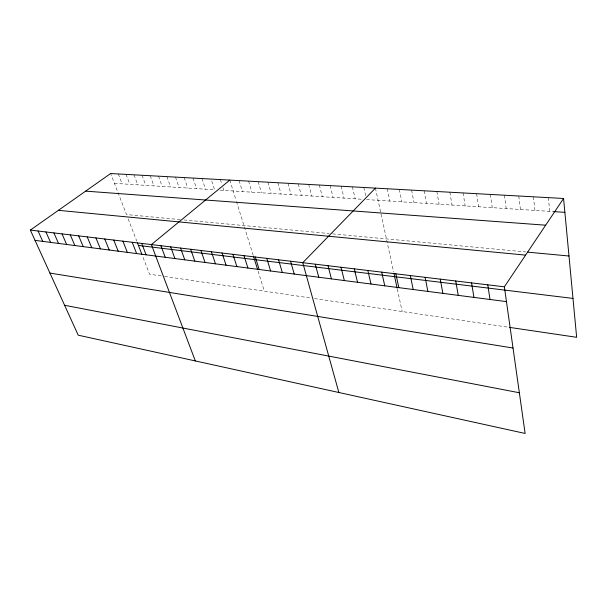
<?xml version="1.0" encoding="UTF-8"?>
<svg xmlns="http://www.w3.org/2000/svg" width="607" height="607" viewBox="0 0 607 607"><rect width="100%" height="100%" fill="white"/><g stroke="black" fill="none" stroke-linecap="round" stroke-linejoin="round"><path stroke-width="0.46" stroke-dasharray="3.04 2.28" d="M114.412 183.337L214.575 189.786L211.122 179.073M220.121 190.143L362.743 199.324M366.529 199.566L553.538 211.6M180.226 219.597L126.491 214.559L110.626 173.541M183.951 219.946L329.093 233.536M332.575 233.862L525.685 251.951M161.196 275.919L149.55 274.197L142.486 255.942M164.558 276.413L310.109 297.923M314.472 298.568L508.363 327.211M128.168 218.915L136.795 241.207M118.312 173.966L122.075 183.83M126.104 174.391L129.852 184.331M134.026 174.831L137.751 184.839M142.068 175.271L145.763 185.355M150.233 175.719L153.905 185.879M158.518 176.174L162.168 186.41M166.94 176.637L170.559 186.948M175.499 177.115L179.088 187.502M184.194 177.593L187.745 188.056M193.026 178.079L196.547 188.625M201.994 178.572L205.492 189.202M220.394 179.581L221.821 184.08M222.959 187.677L223.808 190.378M229.818 180.104L235.933 199.779M236.472 201.516L253.21 255.41M258.096 271.139L264.318 291.155M239.12 180.613L242.459 191.577M248.574 181.136L251.875 192.184M258.18 181.66L261.442 192.798M267.953 182.199L271.162 193.428M277.885 182.745L281.056 194.065M287.991 183.306L291.11 194.71M298.265 183.868L301.33 195.371M308.72 184.445L311.732 196.038M319.358 185.029L322.309 196.721M330.178 185.628L333.076 197.412M341.187 186.235L344.032 198.117M352.401 186.85L355.178 198.838M363.813 187.48L365.748 196.114M375.437 188.117L393.632 272.05M397.319 289.053L402.198 311.528M387.266 188.769L389.838 201.069M399.323 189.43L401.819 201.835M411.599 190.105L414.02 202.624M424.111 190.795L426.448 203.421M436.858 191.501L439.111 204.24M449.855 192.214L452.018 205.067M463.103 192.943L465.174 205.917M476.609 193.686L478.589 206.782M490.388 194.445L492.262 207.662M504.432 195.219L506.208 208.558M518.773 196.008L520.434 209.476M533.401 196.812L534.949 210.409M548.326 197.632L549.76 211.357"/><path stroke-width="0.91" d="M504.364 286.815L563.569 198.474L110.626 173.541L30.35 230.091L78.22 335.185L525.116 433.459L504.364 286.815L30.35 230.091M375.437 188.117L302.772 262.694L338.865 392.501M229.818 180.104L151.378 244.575L195.325 360.937M553.538 211.6L564.874 212.336M85.648 191.137L545.663 225.197M527.574 252.133L568.994 256.01M58.393 210.333L525.601 255.13M138.426 245.433L572.985 298.424M35.031 240.372L506.458 301.626M509.273 327.348L576.65 337.302L563.569 198.474M49.926 273.074L513.029 348.031M64.6 305.275L519.357 392.759M38.074 231.017L42.74 241.374M45.927 231.957L50.578 242.39M53.909 232.913L58.545 243.43M62.028 233.885L66.641 244.477M70.283 234.871L74.873 245.547M78.675 235.873L83.25 246.639M87.218 236.897L91.763 247.747M95.906 237.936L100.428 248.87M104.745 238.999L109.237 250.016M113.744 240.069L118.206 251.177M122.902 241.169L127.333 252.368M132.22 242.284L136.628 253.574M137.448 242.899L141.863 254.333M141.712 243.422L146.082 254.803M160.931 245.721L165.233 257.292M170.658 246.882L174.915 258.544M180.56 248.066L184.778 259.826M190.644 249.272L194.824 261.131M200.917 250.501L205.052 262.459M211.388 251.753L215.47 263.817M222.048 253.036L226.085 265.198M232.921 254.333L236.897 266.602M243.999 255.661L247.922 268.036M255.297 257.011L259.159 269.493M253.476 256.245L257.55 269.371M266.814 258.392L270.616 270.98M278.56 259.796L282.301 272.497M290.541 261.23L294.213 274.045M315.253 264.189L318.774 277.24M327.985 265.707L331.43 278.879M340.99 267.27L344.351 280.563M354.268 268.855L357.538 282.278M367.834 270.479L371.014 284.023M381.689 272.133L384.77 285.814M394.034 273.901L397.13 288.181M395.855 273.833L398.829 287.642M410.324 275.563L413.192 289.509M425.12 277.331L427.882 291.413M440.257 279.144L442.89 293.363M455.736 280.995L458.247 295.359M471.571 282.892L473.946 297.4M487.778 284.835L490.016 299.486"/></g></svg>
